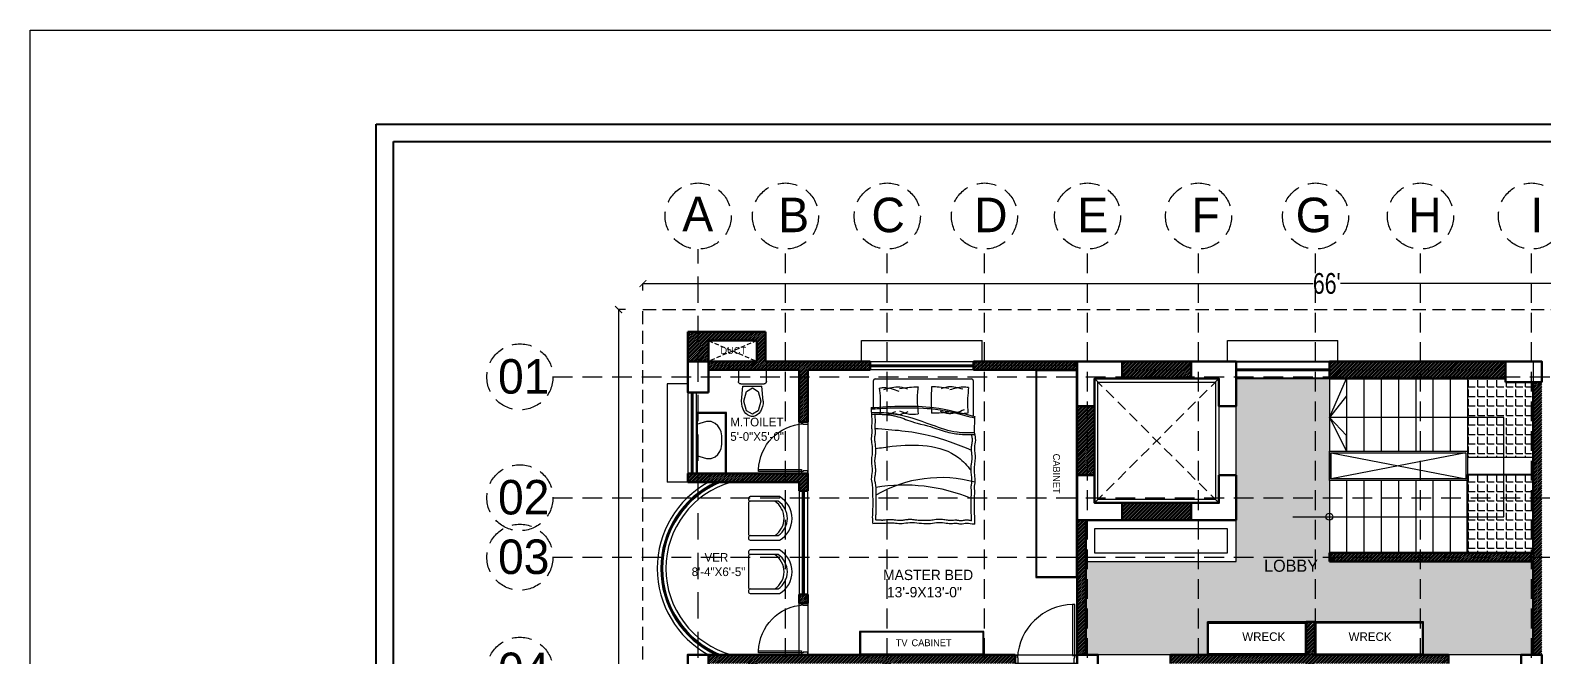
# Model space of a CAD drawing. Header units: inches. Extents: x 23587 to 406221, y -226199 to -75910.
# Drawn here: x 389776 to 390651, y -211624 to -211263 of the extents above; entities that cross this region are included whole.
import ezdxf

# ---------------------------------------------------------------- set-up
doc = ezdxf.new("R2010")
doc.units = ezdxf.units.IN
doc.header["$LTSCALE"] = 25.4
doc.header["$MEASUREMENT"] = 0
doc.header["$PDMODE"] = 34
doc.linetypes.add('DASHED', pattern=[0.75, 0.5, -0.25])
for name, color, linetype, lineweight in [('COLOUM', 1, 'Continuous', 40), ('FIXTURE', 8, 'Continuous', 13), ('Fresh air fan', 250, 'Continuous', 0), ('FUR', 24, 'Continuous', 13), ('J. FURNITURE', 19, 'Continuous', 13), ('RAIL', 22, 'Continuous', 13), ('sill', 252, 'Continuous', 13), ('stair', 139, 'Continuous', 18), ('T-TEXT', 5, 'Continuous', 13), ('wall', 7, 'Continuous', 30)]:
    doc.layers.add(name, color=color, linetype=linetype, lineweight=lineweight)
doc.layers.add('DOOR', color=42, linetype='Continuous')
doc.styles.add('2', font='ARIALN.TTF')
doc.styles.add('Swis 721 LrCn BT', font='swisscl.ttf')
doc.dimstyles.new('WORKING DIM_01', dxfattribs={"dimtxt": 7, "dimasz": 4, "dimexe": 0.03, "dimexo": 0.0125, "dimgap": 0.0125, "dimtad": 0, "dimdec": 0, "dimzin": 0, "dimdsep": 46, "dimlunit": 4, "dimtxsty": 'Swis 721 LrCn BT', "dimblk": 'ARCHTICK', "dimcen": 0.135, "dimdle": 0.03, "dimclrd": 256, "dimclre": 256, "dimclrt": 256, "dimadec": 0, "dimazin": 0, "dimtfac": 1, "dimtdec": 0, "dimtofl": 0, "dimtmove": 2, "dimatfit": 3, "dimldrblk": 'ARCHTICK', "dimfxl": 0, "dimtolj": 1, "dimtzin": 0, "dimlwd": -1, "dimlwe": -1, "dimarcsym": 0})
pattern_1 = [(45, (384967.2853, -207360.6892), (-0.530330086, 0.530330086), [])]
pattern_2 = [(0, (389365.9585, -207360.689), (0, 5.5), [4, -1.5]), (90, (389365.9585, -207360.689), (-5.5, 3e-16), [4, -1.5])]
pattern_3 = [(45, (384971.2853, -207344.2327), (-0.530330086, 0.530330086), [])]

# ---------------------------------------------------------------- blocks, each defined once
blk = doc.blocks.new('VNBVN')
at = {"layer": 'DOOR', "color": 8, "lineweight": 5}
for points in [[(24894.12, -74768.93), (24892.62, -74768.93), (24892.62, -74801.93), (24894.12, -74801.93)], [(24855.62, -74801.93), (24855.62, -74806.93), (24857.62, -74806.93), (24857.62, -74803.43), (24857.12, -74803.43), (24857.12, -74801.93)], [(24895.62, -74801.93), (24895.62, -74806.93), (24893.62, -74806.93), (24893.62, -74803.43), (24894.12, -74803.43), (24894.12, -74801.93)]]:
    blk.add_lwpolyline(points, close=True, dxfattribs=at)
blk.add_arc((24893.65, -74805.51), 36.59, 91.61664, 176.74645, dxfattribs=at)
blk = doc.blocks.new('BVBVC')
at = {"layer": 'FIXTURE'}
for p, q in [((33096.64, 893.61), (33095.47, 891.94)), ((33098.14, 895.01), (33096.64, 893.61)), ((33100.48, 896.08), (33098.14, 895.01)), ((33103.06, 896.03), (33100.48, 896.08)), ((33108.95, 894.33), (33103.06, 896.03)), ((33108.95, 876.33), (33108.95, 894.33)), ((33095.47, 891.94), (33094.65, 890.17)), ((33094.65, 880.48), (33095.47, 878.72)), ((33095.47, 878.72), (33096.64, 877.04)), ((33096.64, 877.04), (33098.14, 875.64)), ((33098.14, 875.64), (33100.48, 874.58)), ((33103.06, 874.63), (33108.95, 876.33)), ((33100.48, 874.58), (33103.06, 874.63))]:
    blk.add_line(p, q, dxfattribs=at)
blk.add_arc((33119.15, 885.33), 24.97, 168.8173, 191.1827, dxfattribs=at)
blk = doc.blocks.new('COM')
at = {"layer": 'FIXTURE', "linetype": 'Continuous'}
for p, q in [((-9.65, 29.96), (8.35, 29.96)), ((-9.65, 22.46), (-9.65, 29.96)), ((8.35, 29.96), (8.35, 22.46)), ((6.85, 20.96), (-8.15, 20.96)), ((-7.65, 9.96), (-6.81, 19.46)), ((5.52, 19.46), (-6.81, 19.46)), ((6.35, 9.96), (5.52, 19.46)), ((-7.65, 9.96), (-7.53, 8.12)), ((-4.37, 16.17), (-6.15, 9.96)), ((-6.15, 9.96), (-4.37, 3.75)), ((-0.65, 18.46), (-4.37, 16.17)), ((3.08, 16.17), (-0.65, 18.46)), ((4.85, 9.96), (3.08, 16.17)), ((3.08, 3.75), (4.85, 9.96)), ((6.23, 8.12), (6.35, 9.96)), ((-7.53, 8.12), (-7.17, 6.34)), ((-7.17, 6.34), (-6.6, 4.69)), ((-6.6, 4.69), (-5.82, 3.22)), ((-5.82, 3.22), (-4.86, 1.98)), ((-4.86, 1.98), (-3.77, 1.01)), ((-4.37, 3.75), (-0.65, 1.46)), ((-3.77, 1.01), (-2.56, 0.34)), ((-2.56, 0.34), (-1.29, 0)), ((-1.29, 0), (0, 0)), ((-0.65, 1.46), (3.08, 3.75)), ((0, 0), (1.27, 0.34)), ((1.27, 0.34), (2.47, 1.01)), ((2.47, 1.01), (3.57, 1.98)), ((3.57, 1.98), (4.53, 3.22)), ((4.53, 3.22), (5.31, 4.69)), ((5.31, 4.69), (5.88, 6.34)), ((5.88, 6.34), (6.23, 8.12))]:
    blk.add_line(p, q, dxfattribs=at)
for centre, start, end in [((-8.15, 22.46), 180, 270), ((6.85, 22.46), 270, 0)]:
    blk.add_arc(centre, 1.5, start, end, dxfattribs=at)
blk = doc.blocks.new('FGHFDHF')
at = {"layer": 'FUR', "color": 253, "lineweight": 5}
for p, q in [((955.15, -4492.06), (955.15, -4476.39)), ((956.1, -4475.44), (989.1, -4475.44)), ((987.2, -4475.44), (1011.99, -4475.44)), ((1012.94, -4476.39), (1012.94, -4497.01))]:
    blk.add_line(p, q, dxfattribs=at)
for centre, radius, start, end in [((956.1, -4476.39), 0.95, 90, 180), ((1011.99, -4476.39), 0.95, 0, 90), ((994.26, -4607.39), 74.77, 74.62827, 120.25371), ((973.25, -4636.83), 99.85, 67.28718, 99.64959)]:
    blk.add_arc(centre, radius, start, end, dxfattribs=at)
for points in [[(958.53, -4480.71), (961.17, -4480.43), (969.81, -4482.53)], [(958.53, -4480.71), (959.07, -4486.67), (958.95, -4495.71)], [(961.2, -4481.62), (970.54, -4480.09), (974.91, -4481.26)], [(970.3, -4481.05), (975.97, -4480.29), (981.07, -4479.96)], [(981.07, -4479.96), (980.59, -4483.29), (981.15, -4495.69)], [(988.86, -4479.96), (988.56, -4488.07), (988.78, -4495.33)], [(998.92, -4481.05), (993.25, -4480.29), (988.86, -4479.96)], [(1006.96, -4481.41), (998.68, -4480.09), (994.31, -4481.26)], [(1010.26, -4480.5), (1006.99, -4480.22), (999.41, -4481.79)], [(1010.26, -4480.5), (1009.72, -4486.67), (1009.84, -4495.35)], [(953.85, -4492.06), (990.03, -4492.03), (1013.99, -4497.29)], [(953.85, -4492.06), (954.05, -4496.42), (954.2, -4500.53), (954.12, -4503.97), (954.27, -4506.04), (953.9, -4509.69), (954.2, -4513.28), (954.35, -4519.34), (953.96, -4522.76), (954.42, -4529.17), (953.91, -4533.48), (954.51, -4537.37), (954.68, -4540.71), (954.64, -4552.34), (954.53, -4556.51), (954.79, -4559.39)], [(953.97, -4494.8), (965.52, -4495.31), (989.03, -4502.05), (1003.61, -4506.17), (1013.8, -4506.55)], [(958.95, -4495.71), (963.65, -4495.92), (968.1, -4494.25)], [(965.42, -4495.48), (970.32, -4495.97), (975.3, -4494.23)], [(970.21, -4493.84), (974.47, -4495.51), (981.15, -4495.69)], [(998.82, -4494.7), (994.74, -4495.15), (988.78, -4495.33)], [(1007.7, -4493.36), (998.9, -4495.61), (993.92, -4494.23)], [(1009.84, -4495.35), (1005.57, -4495.56), (1000.34, -4494.66)], [(1013.96, -4559.4), (1013.82, -4555.04), (1013.72, -4543.93), (1013.83, -4540.48), (1013.71, -4538.41), (1014.12, -4534.77), (1013.87, -4531.17), (1013.79, -4525.11), (1014.22, -4521.7), (1013.85, -4515.29), (1014.4, -4510.98), (1013.85, -4507.09), (1013.72, -4503.75), (1013.82, -4499.11), (1013.84, -4498.08), (1013.99, -4497.29)], [(956.04, -4504.12), (986.93, -4508.02), (1011.93, -4516.66)], [(956.33, -4515.81), (965.94, -4514.49), (1004.34, -4520.97), (1011.76, -4528.47)], [(1013.96, -4559.4), (1013.3, -4559.58), (1009.2, -4559.13), (1005.75, -4559.63), (1003.6, -4559.28), (1000.03, -4559.39), (996.36, -4558.98), (991.63, -4558.86), (986.96, -4559.41), (976.16, -4558.83), (971.74, -4559.33), (967.98, -4559.2), (964.41, -4558.94), (960.05, -4559.27), (957.67, -4559.14), (954.79, -4559.39)]]:
    blk.add_spline(points, degree=3, dxfattribs=at)
for points, knots in [([(953.87, -4492.86), (956.91, -4492.68), (959.92, -4492.49), (968.91, -4492.07), (974.87, -4491.96), (987.19, -4492.51), (989.11, -4492.71), (992.94, -4493.22), (994.85, -4493.54), (1000.58, -4494.65), (1004.38, -4495.58), (1010.05, -4497.06), (1011.91, -4497.56), (1013.78, -4498.07)], [0, 0, 0, 0, 9.44479, 9.44479, 28.334371, 28.334371, 34.525324, 34.525324, 40.716276, 40.716276, 53.09818, 53.09818, 59.167455, 59.167455, 59.167455, 59.167455]), ([(954.02, -4495.95), (954.66, -4495.94), (955.22, -4495.93), (956.92, -4495.91), (958.04, -4495.91), (960.65, -4495.96), (962.12, -4496.04), (964.34, -4496.28), (965.11, -4496.39), (966.63, -4496.67), (967.39, -4496.84), (969.67, -4497.43), (971.19, -4497.91), (975.62, -4499.52), (978.55, -4500.82), (987.59, -4502.73), (989.16, -4503.37), (992.33, -4504.56), (993.94, -4505.11), (996.99, -4506.02), (998.44, -4506.39), (1001.18, -4506.96), (1002.47, -4507.18), (1005.06, -4507.48), (1006.36, -4507.57), (1009.75, -4507.71), (1011.84, -4507.7), (1014.17, -4507.64)], [0, 0, 0, 0, 1.782034, 1.782034, 5.346101, 5.346101, 10.196119, 10.196119, 12.82454, 12.82454, 15.45296, 15.45296, 20.709801, 20.709801, 30.775139, 30.775139, 35.955445, 35.955445, 41.13575, 41.13575, 45.691005, 45.691005, 49.650261, 49.650261, 53.609516, 53.609516, 60.078988, 60.078988, 60.078988, 60.078988]), ([(955.96, -4495.92), (955.98, -4496.87), (955.99, -4497.06), (956.03, -4497.74), (956.06, -4498.24), (956.09, -4499.23), (956.1, -4499.71), (956.1, -4500.5), (956.09, -4500.81), (956.07, -4501.4), (956.05, -4501.69), (956.01, -4502.52), (955.99, -4503.04), (956.01, -4503.73), (956.02, -4503.93), (956.06, -4504.37), (956.08, -4504.6), (956.13, -4505.14), (956.16, -4505.44), (956.17, -4505.96), (956.17, -4506.16), (956.16, -4506.55), (956.15, -4506.74), (956.1, -4507.3), (956.06, -4507.64), (955.97, -4508.33), (955.92, -4508.65), (955.85, -4509.17), (955.83, -4509.37), (955.8, -4509.71), (955.79, -4509.86), (955.79, -4510.33), (955.81, -4510.68), (955.87, -4511.46), (955.93, -4511.9), (956.05, -4512.84), (956.12, -4513.34), (956.23, -4514.35), (956.27, -4514.86), (956.37, -4516.4), (956.39, -4517.43), (956.31, -4518.85), (956.28, -4519.22), (956.19, -4519.96), (956.15, -4520.31), (956.04, -4521.04), (955.99, -4521.41), (955.91, -4522.04), (955.89, -4522.3), (955.86, -4522.75), (955.86, -4522.94), (955.86, -4523.35), (955.87, -4523.55), (955.91, -4524.19), (955.96, -4524.64), (956.12, -4525.86), (956.23, -4526.66), (956.32, -4527.88), (956.33, -4528.26), (956.33, -4528.85), (956.33, -4529.06), (956.29, -4529.7), (956.24, -4530.11), (956.08, -4531.22), (955.95, -4531.87), (955.84, -4532.7), (955.82, -4532.94), (955.81, -4533.34), (955.81, -4533.5), (955.83, -4533.84), (955.84, -4534.02), (955.92, -4534.58), (955.99, -4534.99), (956.17, -4535.87), (956.27, -4536.35), (956.39, -4537.08), (956.42, -4537.31), (956.47, -4537.76), (956.49, -4537.99), (956.54, -4538.65), (956.55, -4539.08), (956.57, -4539.89), (956.58, -4540.27), (956.58, -4541.38), (956.59, -4542.12), (956.59, -4543.62), (956.58, -4544.38), (956.54, -4552.56), (956.52, -4552.97), (956.48, -4553.77), (956.46, -4554.16), (956.42, -4554.97), (956.41, -4555.38), (956.41, -4556.17), (956.43, -4556.56), (956.46, -4557.06), (956.47, -4557.17), (956.47, -4557.28)], [4.978875, 4.978875, 4.978875, 4.978875, 5.579958, 5.579958, 7.128971, 7.128971, 8.556084, 8.556084, 9.447278, 9.447278, 10.338472, 10.338472, 12.12086, 12.12086, 12.894639, 12.894639, 13.668418, 13.668418, 14.503571, 14.503571, 15.001558, 15.001558, 15.499545, 15.499545, 16.495519, 16.495519, 17.564655, 17.564655, 18.292536, 18.292536, 18.900849, 18.900849, 20.192298, 20.192298, 21.675724, 21.675724, 23.192838, 23.192838, 24.709952, 24.709952, 27.744179, 27.744179, 28.804202, 28.804202, 29.864225, 29.864225, 31.092823, 31.092823, 32.047926, 32.047926, 32.815273, 32.815273, 33.58262, 33.58262, 35.117314, 35.117314, 37.547779, 37.547779, 38.580626, 38.580626, 39.140234, 39.140234, 40.25945, 40.25945, 42.367848, 42.367848, 43.307358, 43.307358, 44.028218, 44.028218, 44.749078, 44.749078, 46.190798, 46.190798, 47.632517, 47.632517, 48.262773, 48.262773, 48.893028, 48.893028, 50.153538, 50.153538, 51.319075, 51.319075, 53.650149, 53.650149, 55.981222, 55.981222, 57.240447, 57.240447, 58.499671, 58.499671, 59.872408, 59.872408, 61.240897, 61.240897, 61.619663, 61.619663, 61.619663, 61.619663]), ([(1012.01, -4557.66), (1012.01, -4557.64), (1012.01, -4557.62), (1011.99, -4556.94), (1011.97, -4556.29), (1011.92, -4555.16), (1011.9, -4554.68), (1011.85, -4553.69), (1011.83, -4553.19), (1011.81, -4552.2), (1011.8, -4544.72), (1011.82, -4543.93), (1011.83, -4543.62), (1011.86, -4543.03), (1011.88, -4542.75), (1011.93, -4541.91), (1011.95, -4541.39), (1011.94, -4540.7), (1011.94, -4540.51), (1011.9, -4540.07), (1011.88, -4539.83), (1011.84, -4539.29), (1011.82, -4538.99), (1011.81, -4538.47), (1011.81, -4538.27), (1011.83, -4537.88), (1011.84, -4537.69), (1011.89, -4537.14), (1011.94, -4536.79), (1012.04, -4536.11), (1012.1, -4535.78), (1012.17, -4535.27), (1012.19, -4535.07), (1012.22, -4534.73), (1012.23, -4534.58), (1012.25, -4534.1), (1012.23, -4533.76), (1012.17, -4532.98), (1012.12, -4532.54), (1012.01, -4531.6), (1011.95, -4531.09), (1011.85, -4530.08), (1011.82, -4529.57), (1011.74, -4528.03), (1011.73, -4527), (1011.83, -4525.58), (1011.87, -4525.21), (1011.96, -4524.48), (1012.01, -4524.13), (1012.12, -4523.4), (1012.18, -4523.02), (1012.26, -4522.4), (1012.29, -4522.14), (1012.32, -4521.68), (1012.33, -4521.49), (1012.33, -4521.09), (1012.32, -4520.88), (1012.29, -4520.25), (1012.24, -4519.8), (1012.1, -4518.58), (1012, -4517.77), (1011.93, -4516.55), (1011.92, -4516.18), (1011.93, -4515.58), (1011.93, -4515.37), (1011.98, -4514.73), (1012.03, -4514.32), (1012.21, -4513.22), (1012.34, -4512.56), (1012.46, -4511.73), (1012.48, -4511.49), (1012.5, -4511.1), (1012.51, -4510.94), (1012.49, -4510.6), (1012.48, -4510.42), (1012.41, -4509.86), (1012.34, -4509.45), (1012.23, -4508.86), (1012.23, -4508.66), (1012.2, -4507.68)], [1.890882, 1.890882, 1.890882, 1.890882, 1.960247, 1.960247, 4.030945, 4.030945, 5.579958, 5.579958, 7.128971, 7.128971, 8.556084, 8.556084, 9.447278, 9.447278, 10.338472, 10.338472, 12.12086, 12.12086, 12.894639, 12.894639, 13.668418, 13.668418, 14.503571, 14.503571, 15.001558, 15.001558, 15.499545, 15.499545, 16.495519, 16.495519, 17.564655, 17.564655, 18.292536, 18.292536, 18.900849, 18.900849, 20.192298, 20.192298, 21.675724, 21.675724, 23.192838, 23.192838, 24.709952, 24.709952, 27.744179, 27.744179, 28.804202, 28.804202, 29.864225, 29.864225, 31.092823, 31.092823, 32.047926, 32.047926, 32.815273, 32.815273, 33.58262, 33.58262, 35.117314, 35.117314, 37.547779, 37.547779, 38.580626, 38.580626, 39.140234, 39.140234, 40.25945, 40.25945, 42.367848, 42.367848, 43.307358, 43.307358, 44.028218, 44.028218, 44.749078, 44.749078, 46.190798, 46.190798, 46.680276, 46.680276, 46.680276, 46.680276]), ([(1012.01, -4557.66), (1011.95, -4557.65), (1011.88, -4557.63), (1011.46, -4557.55), (1011.06, -4557.45), (1010.37, -4557.33), (1010.13, -4557.29), (1009.7, -4557.25), (1009.53, -4557.23), (1009.2, -4557.23), (1009.04, -4557.23), (1008.74, -4557.25), (1008.59, -4557.26), (1008.18, -4557.31), (1007.92, -4557.36), (1007.27, -4557.49), (1006.92, -4557.57), (1006.32, -4557.69), (1006.07, -4557.73), (1005.84, -4557.73), (1005.79, -4557.73), (1005.67, -4557.72), (1005.6, -4557.72), (1005.38, -4557.68), (1005.2, -4557.65), (1004.81, -4557.57), (1004.62, -4557.53), (1004.27, -4557.46), (1004.12, -4557.43), (1003.82, -4557.39), (1003.67, -4557.37), (1003.39, -4557.35), (1003.25, -4557.34), (1002.84, -4557.33), (1002.58, -4557.33), (1001.77, -4557.37), (1001.27, -4557.42), (1000.58, -4557.47), (1000.37, -4557.48), (1000.04, -4557.49), (999.92, -4557.49), (999.67, -4557.49), (999.55, -4557.48), (999.16, -4557.45), (998.89, -4557.43), (998.2, -4557.34), (997.76, -4557.27), (996.84, -4557.13), (996.34, -4557.06), (995.35, -4556.95), (994.86, -4556.92), (993.68, -4556.87), (993, -4556.87), (992.02, -4556.92), (991.72, -4556.94), (990.81, -4557.04), (990.22, -4557.13), (989.17, -4557.29), (988.7, -4557.36), (987.89, -4557.46), (987.55, -4557.49), (987, -4557.52), (986.79, -4557.52), (986.34, -4557.5), (986.11, -4557.49), (980.9, -4557.42), (980.4, -4557.35), (979.1, -4557.16), (978.28, -4557.03), (977.06, -4556.94), (976.71, -4556.92), (976.12, -4556.92), (975.89, -4556.93), (975.45, -4556.95), (975.23, -4556.97), (974.59, -4557.04), (974.18, -4557.09), (973.36, -4557.21), (972.95, -4557.27), (972.29, -4557.36), (972.04, -4557.39), (971.57, -4557.44), (971.37, -4557.45), (970.93, -4557.46), (970.72, -4557.47), (970.05, -4557.46), (969.6, -4557.44), (968.54, -4557.36), (967.93, -4557.29), (966.63, -4557.15), (965.95, -4557.08), (964.98, -4557.04), (964.73, -4557.04), (964.16, -4557.04), (963.86, -4557.06), (963.29, -4557.1), (963.01, -4557.13), (962.2, -4557.21), (961.7, -4557.28), (960.99, -4557.34), (960.76, -4557.35), (960.39, -4557.37), (960.25, -4557.37), (959.94, -4557.37), (959.76, -4557.36), (959.38, -4557.34), (959.18, -4557.32), (958.71, -4557.29), (958.44, -4557.27), (957.88, -4557.24), (957.6, -4557.24), (957.05, -4557.25), (956.78, -4557.26), (956.5, -4557.28), (956.49, -4557.28), (956.47, -4557.28)], [2.468295, 2.468295, 2.468295, 2.468295, 2.72176, 2.72176, 3.951616, 3.951616, 4.554057, 4.554057, 4.947685, 4.947685, 5.279448, 5.279448, 5.611211, 5.611211, 6.274736, 6.274736, 7.407159, 7.407159, 8.539581, 8.539581, 8.895906, 8.895906, 9.25223, 9.25223, 9.96488, 9.96488, 10.540138, 10.540138, 10.926568, 10.926568, 11.265437, 11.265437, 11.604305, 11.604305, 12.282043, 12.282043, 13.80513, 13.80513, 14.589285, 14.589285, 15.07888, 15.07888, 15.568475, 15.568475, 16.547664, 16.547664, 17.979548, 17.979548, 19.423334, 19.423334, 20.86712, 20.86712, 22.816137, 22.816137, 23.668334, 23.668334, 25.42301, 25.42301, 26.987851, 26.987851, 28.246059, 28.246059, 29.092679, 29.092679, 29.9393, 29.9393, 31.632541, 31.632541, 34.096495, 34.096495, 35.066902, 35.066902, 35.672463, 35.672463, 36.278023, 36.278023, 37.489145, 37.489145, 38.810083, 38.810083, 39.709316, 39.709316, 40.493116, 40.493116, 41.276917, 41.276917, 42.844517, 42.844517, 44.859637, 44.859637, 46.874757, 46.874757, 47.587839, 47.587839, 48.406198, 48.406198, 49.224558, 49.224558, 50.861277, 50.861277, 51.682262, 51.682262, 52.22872, 52.22872, 52.899541, 52.899541, 53.570363, 53.570363, 54.377246, 54.377246, 55.115182, 55.115182, 55.853119, 55.853119, 55.895222, 55.895222, 55.895222, 55.895222])]:
    blk.add_open_spline(points, degree=3, knots=knots, dxfattribs=at)
blk = doc.blocks.new('BVBV')
at = {"layer": 'J. FURNITURE'}
for p, q in [((-193822.22, -192426.67), (-193822.22, -192443.66)), ((-193819.51, -192427.45), (-193819.51, -192443.66)), ((-193799.63, -192443.66), (-193799.63, -192427.45)), ((-193796.92, -192443.66), (-193796.92, -192426.67)), ((-193818.42, -192444.74), (-193800.72, -192444.74))]:
    blk.add_line(p, q, dxfattribs=at)
for centre, radius, start, end in [((-193809.57, -192434.12), 14.68, 30.51024, 149.48976), ((-193809.57, -192434.12), 11.97, 33.88188, 146.11812), ((-193809.57, -192436.04), 11.97, 33.88188, 146.11812), ((-193820.86, -192443.35), 1.39, 192.68038, 347.31962), ((-193818.42, -192443.66), 1.08, 180, 270), ((-193800.72, -192443.66), 1.08, 270, 0), ((-193798.28, -192443.35), 1.39, 192.68038, 347.31962)]:
    blk.add_arc(centre, radius, start, end, dxfattribs=at)
blk = doc.blocks.new('_ArchTick')
at = {"color": 0, "linetype": 'ByBlock', "const_width": 0.15}
blk.add_lwpolyline([(-0.5, -0.5), (0.5, 0.5)], dxfattribs=at)
blk = doc.blocks.new('*D58')
at = {"layer": 'Defpoints', "color": 0, "lineweight": 13, "ltscale": 0.09, "transparency": 16777216}
for p in [(390922.96, -211409.3), (390130.96, -211424.36), (390922.96, -211424.36)]:
    blk.add_point(p, dxfattribs=at)
at = {"layer": 'Fresh air fan', "linetype": 'Continuous', "ltscale": 0.09, "transparency": 16777216}
for p, q in [((390130.93, -211409.3), (390519.09, -211409.3)), ((390130.96, -211413.3), (390130.96, -211409.27)), ((390922.99, -211409.3), (390534.84, -211409.3)), ((390922.96, -211413.3), (390922.96, -211409.27))]:
    blk.add_line(p, q, dxfattribs=at)
at = {"layer": 'Fresh air fan', "ltscale": 0.09, "transparency": 16777216, "xscale": 4, "yscale": 4, "zscale": 4, "rotation": 180}
blk.add_blockref('_ArchTick', (390130.96, -211409.3), dxfattribs=at)
at = {"layer": 'Fresh air fan', "ltscale": 0.09, "transparency": 16777216, "xscale": 4, "yscale": 4, "zscale": 4}
blk.add_blockref('_ArchTick', (390922.96, -211409.3), dxfattribs=at)
at = {"layer": 'Fresh air fan', "lineweight": 9, "ltscale": 0.09, "transparency": 16777216, "insert": (390526.96, -211409.3), "char_height": 12, "attachment_point": 5, "style": 'Swis 721 LrCn BT'}
blk.add_mtext("\\A1;66'", dxfattribs=at)
blk = doc.blocks.new('*D59')
at = {"layer": 'Defpoints', "color": 0, "lineweight": 13, "ltscale": 0.09, "transparency": 16777216}
for p in [(390130.96, -211424.36), (390116.87, -212084.36), (390130.96, -212084.36)]:
    blk.add_point(p, dxfattribs=at)
at = {"layer": 'Fresh air fan', "linetype": 'Continuous', "ltscale": 0.09, "transparency": 16777216}
for p, q in [((390120.87, -211424.36), (390116.84, -211424.36)), ((390116.87, -211424.33), (390116.87, -211746.5)), ((390116.87, -212084.39), (390116.87, -211762.21)), ((390120.87, -212084.36), (390116.84, -212084.36))]:
    blk.add_line(p, q, dxfattribs=at)
at = {"layer": 'Fresh air fan', "ltscale": 0.09, "transparency": 16777216, "xscale": 4, "yscale": 4, "zscale": 4}
for p, rotation in [((390116.87, -211424.36), 90), ((390116.87, -212084.36), 270)]:
    blk.add_blockref('_ArchTick', p, dxfattribs=dict(at, rotation=rotation))
at = {"layer": 'Fresh air fan', "lineweight": 9, "ltscale": 0.09, "transparency": 16777216, "insert": (390116.87, -211754.36), "char_height": 12, "attachment_point": 5, "rotation": 90, "style": 'Swis 721 LrCn BT'}
blk.add_mtext("\\A1;55'", dxfattribs=at)
blk = doc.blocks.new('SHDFGH')
at = {"layer": 'Fresh air fan', "color": 254, "linetype": 'DASHED', "lineweight": 9, "ltscale": 1.2}
blk.add_line((5191.68, -4745.58), (5191.68, -4028.63), dxfattribs=at)
at = {"layer": 'Fresh air fan', "color": 254, "linetype": 'DASHED', "lineweight": 9, "ltscale": 0.9}
for p, q in [((5242.18, -4745.58), (5242.18, -4028.63)), ((5301.18, -4745.58), (5301.18, -4028.63)), ((5357.43, -4745.58), (5357.43, -4028.63)), ((5417.18, -4745.58), (5417.18, -4028.63)), ((5481.43, -4745.58), (5481.43, -4028.63)), ((5549.18, -4745.58), (5549.18, -4028.63)), ((5609.93, -4745.58), (5609.93, -4028.63)), ((5674.18, -4745.58), (5674.18, -4028.63)), ((5107.56, -4102.67), (5987.06, -4102.67)), ((5107.56, -4172.67), (5987.06, -4172.67)), ((5107.56, -4207.15), (5987.06, -4207.15))]:
    blk.add_line(p, q, dxfattribs=at)
for centre in [(5191.68, -4009.49), (5242.18, -4009.49), (5301.18, -4009.49), (5357.43, -4009.49), (5417.18, -4009.49), (5481.43, -4009.49), (5549.18, -4009.49), (5609.93, -4009.49), (5674.18, -4009.49), (5088.43, -4102.67), (5088.43, -4172.67), (5088.43, -4207.15), (5088.43, -4272.67)]:
    blk.add_circle(centre, 19.14, dxfattribs=at)
at = {"layer": 'Fresh air fan', "color": 250, "lineweight": 25, "ltscale": 0.09, "char_height": 20, "attachment_point": 1, "style": '2'}
for s, insert in [('{\\fCentury Gothic|b0|i0|c0|p34;A}', (5182.51, -3998.26)), ('{\\fCentury Gothic|b0|i0|c0|p34;B}', (5238.07, -3998.85)), ('{\\fCentury Gothic|b0|i0|c0|p34;C}', (5292.01, -3998.85)), ('{\\fCentury Gothic|b0|i0|c0|p34;D}', (5351.49, -3998.85)), ('{\\fCentury Gothic|b0|i0|c0|p34;E}', (5411.24, -3998.85)), ('{\\fCentury Gothic|b0|i0|c0|p34;F}', (5477.34, -3998.85)), ('{\\fCentury Gothic|b0|i0|c0|p34;G}', (5537.7, -3998.85)), ('{\\fCentury Gothic|b0|i0|c0|p34;H}', (5602.84, -3998.85)), ('{\\fCentury Gothic|b0|i0|c0|p34;I}', (5673.55, -3998.85)), ('{\\fCentury Gothic|b0|i0|c0|p34;01}', (5075.77, -4092.39))]:
    blk.add_mtext_dynamic_manual_height_columns(s, width=20, gutter_width=0.5, heights=[0], dxfattribs=dict(at, insert=insert))
at = {"layer": 'Fresh air fan', "color": 254, "lineweight": 25, "ltscale": 0.09, "char_height": 20, "attachment_point": 1, "style": '2'}
for s, width, insert in [('{\\fCentury Gothic|b0|i0|c0|p34;02}', 25.1833, (5075.77, -4162.39)), ('{\\fCentury Gothic|b0|i0|c0|p34;03}', 25.4883, (5075.77, -4196.87)), ('{\\fCentury Gothic|b0|i0|c0|p34;04}', 20, (5075.77, -4262.39))]:
    blk.add_mtext_dynamic_manual_height_columns(s, width=width, gutter_width=0.5, heights=[0], dxfattribs=dict(at, insert=insert))

msp = doc.modelspace()

# ---------------------------------------------------------------- hatches: boundary and pattern name
at = {"layer": 'Fresh air fan', "lineweight": 5, "ltscale": 0.09}
h = msp.add_hatch(dxfattribs=at)
h.set_pattern_fill('ANSI31', color=254, scale=6)
h.set_pattern_definition(pattern_3)
h.paths.add_polyline_path([(390201.96, -211437.36), (390156.96, -211437.36), (390156.96, -211454.36), (390168.96, -211454.36), (390168.96, -211442.36), (390196.96, -211442.36), (390196.96, -211454.36), (390168.96, -211454.36), (390168.96, -211459.36), (390221.46, -211459.36), (390221.46, -211489.36), (390226.46, -211489.36), (390226.46, -211459.36), (390262.46, -211459.36), (390262.46, -211454.36), (390201.96, -211454.36)])
h = msp.add_hatch(dxfattribs=at)
h.set_pattern_fill('ANSI31', color=254, scale=6)
h.set_pattern_definition(pattern_1)
h.paths.add_polyline_path([(390382.46, -211454.36), (390322.46, -211454.36), (390322.46, -211459.36), (390382.46, -211459.36)])
h.paths.add_polyline_path([(390226.46, -211519.36), (390221.46, -211519.36), (390156.96, -211519.36), (390156.96, -211524.36), (390221.46, -211524.36), (390221.46, -211529.36), (390226.46, -211529.36)])
h.paths.add_polyline_path([(390226.46, -211589.36), (390221.46, -211589.36), (390221.46, -211594.36), (390226.46, -211594.36)])
h.paths.add_polyline_path([(390387.46, -211546.36), (390382.46, -211546.36), (390382.46, -211579.52), (390382.46, -211579.52), (390382.46, -211584.52), (390382.46, -211584.52), (390382.46, -211624.36), (390387.46, -211624.36)])
h = msp.add_hatch(dxfattribs=at)
h.set_pattern_fill('ANSI31', color=254, scale=6)
h.set_pattern_definition(pattern_1)
h.paths.add_polyline_path([(390630.46, -211454.36), (390528.46, -211454.36), (390528.46, -211464.36), (390630.46, -211464.36)])
h.paths.add_polyline_path([(390651.46, -211466.36), (390646.46, -211466.36), (390646.46, -211565.35), (390528.46, -211565.35), (390528.46, -211570.33), (390646.46, -211570.33), (390646.46, -211624.36), (390651.46, -211624.36), (390651.46, -211570.33)])
h.paths.add_polyline_path([(390392.46, -211480.36), (390382.46, -211480.36), (390382.46, -211520.36), (390392.46, -211520.36)])
h.paths.add_polyline_path([(390448.46, -211536.36), (390408.46, -211536.36), (390408.46, -211546.36), (390448.46, -211546.36)])
h.paths.add_polyline_path([(390448.46, -211454.36), (390408.46, -211454.36), (390408.46, -211464.36), (390448.46, -211464.36)])
at = {"layer": 'Fresh air fan', "lineweight": 9, "ltscale": 0.09, "true_color": 0x636466}
h = msp.add_hatch(dxfattribs=at)
h.set_pattern_fill('ANGLE', color=251, scale=13)
h.set_pattern_definition([(0, (384967.2853, -207360.6892), (0, 3.575), [2.6, -0.975]), (90, (384967.2853, -207360.6892), (-3.575, 2e-16), [2.6, -0.975])])
h.paths.add_polyline_path([(390387.46, -211570.33), (390474.46, -211570.33), (390474.46, -211464.36), (390528.46, -211464.36), (390528.46, -211570.33), (390646.46, -211570.33), (390646.46, -211624.36), (390583.01, -211624.36), (390583.01, -211605.36), (390457.91, -211605.36), (390457.91, -211624.36), (390387.46, -211624.36)])
at = {"layer": 'Fresh air fan', "lineweight": 5, "ltscale": 0.09}
h = msp.add_hatch(dxfattribs=at)
h.set_pattern_fill('ANGLE', color=253, scale=20)
h.set_pattern_definition(pattern_2)
h.paths.add_polyline_path([(390645.46, -211466.36), (390630.46, -211466.36), (390630.46, -211464.36), (390608.46, -211464.36), (390608.46, -211486.86), (390629.46, -211486.86), (390629.46, -211509.87), (390645.46, -211509.87)])
h.paths.add_polyline_path([(390629.46, -211486.86), (390608.46, -211486.86), (390608.46, -211509.87), (390629.46, -211509.87)], flags=17)
h = msp.add_hatch(dxfattribs=at)
h.set_pattern_fill('ANGLE', color=253, scale=20)
h.set_pattern_definition(pattern_2)
h.paths.add_polyline_path([(390608.46, -211519.87), (390646.46, -211519.87), (390646.46, -211565.35), (390608.46, -211565.35)])
h = msp.add_hatch(dxfattribs=at)
h.set_pattern_fill('ANSI31', color=254, scale=6)
h.set_pattern_definition(pattern_3)
h.paths.add_polyline_path([(390519.96, -211605.36), (390514.96, -211605.36), (390514.96, -211624.36), (390519.96, -211624.36)])
h = msp.add_hatch(dxfattribs=at)
h.set_pattern_fill('ANSI31', color=254, scale=6)
h.set_pattern_definition(pattern_3)
h.paths.add_polyline_path([(390269.96, -211629.36), (390269.96, -211695.36), (390274.96, -211695.36), (390274.96, -211629.36), (390346.46, -211629.36), (390346.46, -211624.36), (390168.96, -211624.36), (390168.96, -211629.36), (390191.96, -211629.36), (390191.96, -211636.36), (390196.96, -211636.36), (390196.96, -211629.36)])
h = msp.add_hatch(dxfattribs=at)
h.set_pattern_fill('ANSI31', color=254, scale=6)
h.set_pattern_definition(pattern_3)
h.paths.add_polyline_path([(390519.96, -211629.36), (390597.46, -211629.36), (390597.46, -211624.36), (390583.01, -211624.36), (390436.46, -211624.36), (390436.46, -211629.36), (390514.96, -211629.36), (390514.96, -211803.36), (390430.46, -211803.36), (390430.46, -211808.36), (390505.96, -211808.36), (390505.96, -211859.32), (390510.96, -211859.32), (390510.96, -211808.36), (390523.96, -211808.36), (390523.96, -211859.32), (390528.96, -211859.32), (390528.96, -211808.36), (390603.46, -211808.36), (390603.46, -211803.36), (390519.96, -211803.36)])

# ---------------------------------------------------------------- linework, layer by layer
at = {"layer": 'COLOUM', "lineweight": 30}
for points in [[(390168.96, -211472.36), (390156.96, -211472.36), (390156.96, -211454.36), (390168.96, -211454.36)], [(390630.46, -211466.36), (390630.46, -211454.36), (390651.46, -211454.36), (390651.46, -211466.36)], [(390168.96, -211642.36), (390156.96, -211642.36), (390156.96, -211624.36), (390168.96, -211624.36)], [(390394.46, -211642.36), (390382.46, -211642.36), (390382.46, -211624.36), (390394.46, -211624.36)], [(390651.46, -211642.36), (390639.46, -211642.36), (390639.46, -211624.36), (390651.46, -211624.36)]]:
    msp.add_lwpolyline(points, close=True, dxfattribs=at)
for points in [[(390382.46, -211454.36), (390408.46, -211454.36), (390408.46, -211464.36), (390392.46, -211464.36), (390392.46, -211480.36), (390382.46, -211480.36), (390382.46, -211454.36)], [(390474.46, -211454.36), (390448.46, -211454.36), (390448.46, -211464.36), (390464.46, -211464.36), (390464.46, -211480.36), (390474.46, -211480.36), (390474.46, -211454.36)], [(390382.46, -211546.36), (390408.46, -211546.36), (390408.46, -211536.36), (390392.46, -211536.36), (390392.46, -211520.36), (390382.46, -211520.36), (390382.46, -211546.36)], [(390474.46, -211546.36), (390448.46, -211546.36), (390448.46, -211536.36), (390464.46, -211536.36), (390464.46, -211520.36), (390474.46, -211520.36), (390474.46, -211546.36)]]:
    msp.add_lwpolyline(points, dxfattribs=at)
at = {"layer": 'Fresh air fan', "color": 140, "linetype": 'DASHED', "lineweight": 5, "ltscale": 0.6}
for p, q in [((390130.96, -211424.36), (390922.96, -211424.36)), ((390130.96, -212084.36), (390130.96, -211424.36))]:
    msp.add_line(p, q, dxfattribs=at)
at = {"layer": 'Fresh air fan', "color": 6, "lineweight": 13, "ltscale": 0.09}
for p, q in [((390257.46, -211454.36), (390257.46, -211442.36)), ((390257.46, -211442.36), (390327.46, -211442.36)), ((390327.46, -211454.36), (390327.46, -211442.36)), ((390469.46, -211454.36), (390469.46, -211442.36)), ((390469.46, -211442.36), (390533.46, -211442.36)), ((390533.46, -211454.36), (390533.46, -211442.36)), ((390156.96, -211467.36), (390144.96, -211467.36)), ((390144.96, -211467.36), (390144.96, -211524.36)), ((390156.96, -211524.36), (390144.96, -211524.36))]:
    msp.add_line(p, q, dxfattribs=at)
at = {"layer": 'Fresh air fan', "color": 5, "lineweight": 9, "ltscale": 0.09}
for p, q in [((390262.46, -211456.36), (390322.46, -211456.36)), ((390262.46, -211456.86), (390322.46, -211456.86)), ((390262.46, -211457.36), (390322.46, -211457.36)), ((390528.46, -211458.86), (390474.46, -211458.86)), ((390528.46, -211459.36), (390474.46, -211459.36)), ((390528.46, -211459.86), (390474.46, -211459.86)), ((390158.96, -211472.36), (390158.96, -211519.36)), ((390159.46, -211472.36), (390159.46, -211519.36)), ((390159.96, -211472.36), (390159.96, -211519.36)), ((390223.46, -211589.36), (390223.46, -211529.36)), ((390223.96, -211589.36), (390223.96, -211529.36)), ((390224.46, -211589.36), (390224.46, -211529.36))]:
    msp.add_line(p, q, dxfattribs=at)
at = {"layer": 'Fresh air fan', "color": 250, "lineweight": 13, "ltscale": 0.09}
for points in [[(389776.17, -211262.53), (391321.51, -211262.53), (391321.51, -215588.66), (389776.17, -215588.66)], [(390382.46, -211454.36), (390646.46, -211454.36), (390646.46, -211624.36), (390382.46, -211624.36)]]:
    msp.add_lwpolyline(points, close=True, dxfattribs=at)
at = {"layer": 'Fresh air fan', "color": 250, "lineweight": 25, "ltscale": 0.09}
for points in [[(389976.52, -211317.05), (391110.21, -211317.05), (391110.21, -212317.66), (389976.52, -212317.66)], [(389986.52, -211327.05), (391100.21, -211327.05), (391100.21, -212307.66), (389986.52, -212307.66)], [(390474.46, -211454.36), (390528.46, -211454.36), (390528.46, -211464.36), (390474.46, -211464.36)], [(390608.46, -211519.87), (390646.46, -211519.87), (390646.46, -211565.35), (390608.46, -211565.35)]]:
    msp.add_lwpolyline(points, close=True, dxfattribs=at)
at = {"layer": 'Fresh air fan', "color": 250, "lineweight": 5, "ltscale": 0.09}
for points in [[(390262.46, -211454.36), (390322.46, -211454.36), (390322.46, -211459.36), (390262.46, -211459.36)], [(390156.96, -211519.36), (390161.96, -211519.36), (390161.96, -211472.36), (390156.96, -211472.36)], [(390161.96, -211519.36), (390179.31, -211519.36), (390179.31, -211484.06), (390161.96, -211484.06)], [(390162.46, -211518.86), (390178.81, -211518.86), (390178.81, -211484.56), (390162.46, -211484.56)], [(390221.46, -211589.36), (390226.46, -211589.36), (390226.46, -211529.36), (390221.46, -211529.36)], [(390474.46, -211546.36), (390387.46, -211546.36), (390387.46, -211570.33), (390474.46, -211570.33)], [(390469.46, -211551.36), (390392.46, -211551.36), (390392.46, -211565.33), (390469.46, -211565.33)]]:
    msp.add_lwpolyline(points, close=True, dxfattribs=at)
at = {"layer": 'Fresh air fan', "color": 30, "lineweight": 9, "ltscale": 0.09}
for points in [[(390358.46, -211579.52), (390382.46, -211579.52), (390382.46, -211459.36), (390358.46, -211459.36)], [(390358.96, -211579.02), (390381.96, -211579.02), (390381.96, -211459.86), (390358.96, -211459.86)], [(390457.91, -211624.36), (390457.91, -211605.36), (390514.96, -211605.36), (390514.96, -211624.36)], [(390458.51, -211623.76), (390458.51, -211605.96), (390514.36, -211605.96), (390514.36, -211623.76)], [(390583.01, -211624.36), (390583.01, -211605.36), (390519.96, -211605.36), (390519.96, -211624.36)], [(390582.41, -211623.76), (390582.41, -211605.96), (390520.56, -211605.96), (390520.56, -211623.76)]]:
    msp.add_lwpolyline(points, close=True, dxfattribs=at)
at = {"layer": 'Fresh air fan', "color": 250, "lineweight": 13, "ltscale": 0.09}
msp.add_lwpolyline([(390387.46, -211570.33), (390474.46, -211570.33), (390474.46, -211464.36), (390528.46, -211464.36), (390528.46, -211570.33), (390646.46, -211570.33), (390646.46, -211624.36), (390583.01, -211624.36), (390583.01, -211605.36), (390457.91, -211605.36), (390457.91, -211624.36), (390387.46, -211624.36), (390387.46, -211570.33)], dxfattribs=at)
at = {"layer": 'Fresh air fan', "color": 250, "lineweight": 9, "ltscale": 0.09}
msp.add_lwpolyline([(390608.46, -211464.36), (390608.46, -211509.87), (390646.46, -211509.87), (390646.46, -211466.36), (390630.46, -211466.36), (390630.46, -211464.36), (390608.46, -211464.36)], dxfattribs=at)
for points in [[(390221.46, -211489.36), (390226.46, -211489.36), (390226.46, -211519.36), (390221.46, -211519.36)], [(390221.46, -211594.36), (390226.46, -211594.36), (390226.46, -211624.36), (390221.46, -211624.36)], [(390346.46, -211624.36), (390382.46, -211624.36), (390382.46, -211629.36), (390346.46, -211629.36)]]:
    msp.add_lwpolyline(points, close=True, dxfattribs=at)
at = {"layer": 'Fresh air fan', "color": 30, "lineweight": 5, "ltscale": 0.09}
for points in [[(390256.46, -211624.36), (390328.46, -211624.36), (390328.46, -211610.85), (390256.46, -211610.85)], [(390256.96, -211623.86), (390327.96, -211623.86), (390327.96, -211611.35), (390256.96, -211611.35)]]:
    msp.add_lwpolyline(points, close=True, dxfattribs=at)
at = {"layer": 'Fresh air fan', "color": 250, "lineweight": 5, "ltscale": 0.09}
for radius, start, end in [(56.96, 118.62828, 241.37172), (51.96, 105.80301, 254.19699)]:
    msp.add_arc((390196.25, -211574.36), radius, start, end, dxfattribs=at)
at = {"layer": 'Fresh air fan', "color": 52, "lineweight": 5, "ltscale": 0.09}
for radius, start, end in [(54.96, 114.53807, 245.46193), (54.46, 113.35926, 246.64074), (53.96, 112.09785, 247.90215)]:
    msp.add_arc((390196.25, -211574.36), radius, start, end, dxfattribs=at)
at = {"layer": 'RAIL', "lineweight": 9}
for points in [[(390608.46, -211523.35), (390528.46, -211523.35), (390528.46, -211506.36), (390608.46, -211506.36)], [(390607.46, -211522.35), (390529.46, -211522.35), (390529.46, -211507.36), (390607.46, -211507.36)]]:
    msp.add_lwpolyline(points, close=True, dxfattribs=at)
at = {"layer": 'sill', "linetype": 'DASHED', "lineweight": 13, "ltscale": 0.2}
for p, q in [((390168.96, -211442.36), (390196.96, -211454.36)), ((390196.96, -211442.36), (390168.96, -211454.36))]:
    msp.add_line(p, q, dxfattribs=at)
at = {"layer": 'sill', "linetype": 'DASHED', "ltscale": 0.5}
for p, q in [((390392.46, -211464.36), (390464.46, -211536.36)), ((390464.46, -211464.36), (390392.46, -211536.36))]:
    msp.add_line(p, q, dxfattribs=at)
at = {"layer": 'sill', "ltscale": 3}
for p, q in [((390464.46, -211480.36), (390464.46, -211520.36)), ((390474.46, -211520.36), (390474.46, -211480.36))]:
    msp.add_line(p, q, dxfattribs=at)
at = {"layer": 'sill', "lineweight": 9, "ltscale": 3}
for p, q in [((390529.46, -211507.36), (390607.46, -211522.35)), ((390607.46, -211507.36), (390529.46, -211522.35))]:
    msp.add_line(p, q, dxfattribs=at)
at = {"layer": 'sill', "ltscale": 3}
msp.add_lwpolyline([(390394.46, -211466.36), (390462.46, -211466.36), (390462.46, -211534.36), (390394.46, -211534.36)], close=True, dxfattribs=at)
at = {"layer": 'stair', "color": 175, "true_color": 0x4554a5}
for p, q in [((390528.46, -211464.36), (390528.46, -211506.36)), ((390608.46, -211464.36), (390608.46, -211506.36)), ((390608.46, -211509.87), (390646.46, -211509.87)), ((390608.46, -211519.87), (390646.46, -211519.87)), ((390528.46, -211523.35), (390528.46, -211565.35)), ((390608.46, -211523.35), (390608.46, -211565.35))]:
    msp.add_line(p, q, dxfattribs=at)
at = {"layer": 'stair', "color": 175, "lineweight": 9, "true_color": 0x4554a5}
for p, q in [((390538.46, -211464.36), (390538.46, -211506.36)), ((390548.46, -211464.36), (390548.46, -211506.36)), ((390558.46, -211464.36), (390558.46, -211506.36)), ((390568.46, -211464.36), (390568.46, -211506.36)), ((390578.46, -211464.36), (390578.46, -211506.36)), ((390588.46, -211464.36), (390588.46, -211506.36)), ((390598.46, -211464.36), (390598.46, -211506.36)), ((390538.46, -211523.35), (390538.46, -211565.35)), ((390548.46, -211523.35), (390548.46, -211565.35)), ((390558.46, -211523.35), (390558.46, -211565.35)), ((390568.46, -211523.35), (390568.46, -211565.35)), ((390578.46, -211523.35), (390578.46, -211565.35)), ((390588.46, -211523.35), (390588.46, -211565.35)), ((390598.46, -211523.35), (390598.46, -211565.35))]:
    msp.add_line(p, q, dxfattribs=at)
at = {"layer": 'T-TEXT', "lineweight": 9, "ltscale": 3}
for points in [[(390528.46, -211486.86), (390538.46, -211464.36), (390538.46, -211474.36), (390528.46, -211486.86)], [(390507.37, -211544.35), (390629.46, -211544.35), (390629.46, -211486.86), (390528.46, -211486.86)], [(390528.46, -211486.86), (390538.46, -211506.36), (390538.46, -211497.38), (390528.46, -211486.86)]]:
    msp.add_lwpolyline(points, dxfattribs=at)
at = {"layer": 'T-TEXT', "ltscale": 3}
msp.add_circle((390528.46, -211544.35), 2, dxfattribs=at)
at = {"layer": 'wall', "lineweight": 30}
for p, q in [((390156.96, -211437.36), (390201.96, -211437.36)), ((390156.96, -211454.36), (390156.96, -211437.36)), ((390168.96, -211442.36), (390196.96, -211442.36)), ((390168.96, -211454.36), (390168.96, -211442.36)), ((390196.96, -211454.36), (390196.96, -211442.36)), ((390201.96, -211454.36), (390201.96, -211437.36)), ((390168.96, -211454.36), (390196.96, -211454.36)), ((390168.96, -211459.36), (390221.46, -211459.36)), ((390201.96, -211454.36), (390262.46, -211454.36)), ((390221.46, -211489.36), (390221.46, -211459.36)), ((390226.46, -211489.36), (390226.46, -211459.36)), ((390226.46, -211459.36), (390262.46, -211459.36)), ((390262.46, -211459.36), (390262.46, -211454.36)), ((390322.46, -211459.36), (390322.46, -211454.36)), ((390322.46, -211454.36), (390382.46, -211454.36)), ((390322.46, -211459.36), (390382.46, -211459.36)), ((390630.46, -211454.36), (390528.46, -211454.36)), ((390528.46, -211464.36), (390528.46, -211454.36)), ((390630.46, -211464.36), (390528.46, -211464.36)), ((390646.46, -211565.35), (390646.46, -211466.36)), ((390221.46, -211489.36), (390226.46, -211489.36)), ((390156.96, -211524.36), (390156.96, -211519.36)), ((390156.96, -211519.36), (390226.46, -211519.36)), ((390226.46, -211529.36), (390226.46, -211519.36)), ((390156.96, -211524.36), (390221.46, -211524.36)), ((390221.46, -211529.36), (390221.46, -211524.36)), ((390221.46, -211529.36), (390226.46, -211529.36)), ((390382.46, -211579.52), (390382.46, -211546.36)), ((390387.46, -211624.36), (390387.46, -211546.36)), ((390646.46, -211565.35), (390528.46, -211565.35)), ((390528.46, -211565.35), (390528.46, -211570.33)), ((390646.46, -211570.33), (390528.46, -211570.33)), ((390646.46, -211624.36), (390646.46, -211570.33)), ((390382.46, -211579.52), (390382.46, -211579.52)), ((390382.46, -211584.52), (390382.46, -211579.52)), ((390221.46, -211594.36), (390221.46, -211589.36)), ((390221.46, -211589.36), (390226.46, -211589.36)), ((390226.46, -211594.36), (390226.46, -211589.36)), ((390382.46, -211624.36), (390382.46, -211584.52)), ((390382.46, -211584.52), (390382.46, -211584.52)), ((390226.46, -211594.36), (390221.46, -211594.36)), ((390346.46, -211624.36), (390168.96, -211624.36)), ((390346.46, -211629.36), (390346.46, -211624.36)), ((390436.46, -211624.36), (390514.96, -211624.36)), ((390436.46, -211624.36), (390436.46, -211629.36)), ((390519.96, -211624.36), (390597.46, -211624.36)), ((390597.46, -211624.36), (390597.46, -211629.36))]:
    msp.add_line(p, q, dxfattribs=at)
at = {"layer": 'wall', "linetype": 'Continuous', "lineweight": 0}
for p, q in [((390601.46, -211570.3), (390601.46, -211570.33)), ((390606.46, -211570.3), (390606.46, -211570.33))]:
    msp.add_line(p, q, dxfattribs=at)
at = {"layer": 'wall', "lineweight": 30}
for points in [[(390408.46, -211454.36), (390448.46, -211454.36), (390448.46, -211464.36), (390408.46, -211464.36)], [(390382.46, -211480.36), (390392.46, -211480.36), (390392.46, -211520.36), (390382.46, -211520.36)], [(390408.46, -211536.36), (390448.46, -211536.36), (390448.46, -211546.36), (390408.46, -211546.36)]]:
    msp.add_lwpolyline(points, close=True, dxfattribs=at)
msp.add_lwpolyline([(390514.96, -211624.36), (390514.96, -211605.36), (390519.96, -211605.36), (390519.96, -211624.36)], dxfattribs=at)

# ---------------------------------------------------------------- block references
at = {"layer": 'DOOR', "extrusion": (0, 0, -1), "xscale": 0.75, "yscale": 0.75, "zscale": -0.75, "rotation": 270}
for p in [(-334121.26, -192847.64), (-334121.26, -192952.64)]:
    msp.add_blockref('VNBVN', p, dxfattribs=at)
at = {"layer": 'DOOR', "extrusion": (0, 0, -1), "xscale": -0.8999999999999999, "yscale": 0.8999999999999999, "zscale": -0.8999999999999999}
msp.add_blockref('VNBVN', (-367976.4, -144303.12), dxfattribs=at)
at = {"layer": 'FIXTURE', "xscale": -0.8999999999941793, "yscale": 0.8999999999941793, "zscale": 0.8999999999941793, "rotation": 5.502838185122982e-07}
msp.add_blockref('COM', (390193.76, -211486.32), dxfattribs=at)
at = {"layer": 'FIXTURE', "rotation": 180}
msp.add_blockref('BVBVC', (423270.91, -210614.66), dxfattribs=at)
at = {"layer": 'Fresh air fan', "color": 30, "lineweight": 5, "ltscale": 0.09}
msp.add_blockref('SHDFGH', (384971.29, -207360.69), dxfattribs=at)
at = {"layer": 'Fresh air fan', "color": 250, "lineweight": 25}
msp.add_blockref('FGHFDHF', (389309.28, -206989.1), dxfattribs=at)
at = {"layer": 'J. FURNITURE', "lineweight": 5, "rotation": 270}
for p in [(582636.76, -405354.94), (582636.76, -405385.84)]:
    msp.add_blockref('BVBV', p, dxfattribs=at)

# ---------------------------------------------------------------- texts
at = {"layer": 'Fresh air fan', "color": 250, "lineweight": 9, "ltscale": 0.09, "attachment_point": 1, "style": '2'}
for s, width, insert, char_height in [('{\\fCentury Gothic|b0|i0|c0|p34;   DUCT}', 55.397, (390171.39, -211446.06), 4), ('{\\fCentury Gothic|b0|i0|c0|p34;   M.TOILET\\P   5\'-0"X5\'-0"}', 55.397, (390175.97, -211487.05), 5), ('{\\fCentury Gothic|b0|i0|c0|p34;       VER\\P   8\'-4"X6\'-5"}', 55.397, (390153.62, -211565.43), 5), ('{\\fCentury Gothic|b0|i0|c0|p34;MASTER BED\\P 13\'-9X13\'-0"}', 65.4873, (390270.04, -211575.08), 6)]:
    msp.add_mtext_dynamic_manual_height_columns(s, width=width, gutter_width=0.5, heights=[0], dxfattribs=dict(at, insert=insert, char_height=char_height))
at = {"layer": 'Fresh air fan', "color": 250, "lineweight": 25, "ltscale": 0.09, "insert": (390372.46, -211507.84), "char_height": 4, "attachment_point": 1, "rotation": 270, "style": '2'}
msp.add_mtext_dynamic_manual_height_columns('{\\fCentury Gothic|b0|i0|c0|p34;CABINET}', width=25.2481, gutter_width=0.5, heights=[7.35], dxfattribs=at)
at = {"layer": 'Fresh air fan', "color": 250, "lineweight": 25, "ltscale": 0.09, "attachment_point": 1, "style": '2'}
for s, insert, char_height in [('{\\fCentury Gothic|b0|i0|c0|p34;LOBBY}', (390490.67, -211569.26), 7), ('{\\fCentury Gothic|b0|i0|c0|p34;WRECK}', (390478.02, -211611.36), 5), ('{\\fCentury Gothic|b0|i0|c0|p34;WRECK}', (390539.6, -211611.36), 5)]:
    msp.add_mtext_dynamic_manual_height_columns(s, width=60.1645, gutter_width=0.5, heights=[7.35], dxfattribs=dict(at, insert=insert, char_height=char_height))
at = {"layer": 'Fresh air fan', "color": 250, "lineweight": 25, "ltscale": 0.09}
note = msp.add_mtext_dynamic_manual_height_columns('{\\fCentury Gothic|b0|i0|c0|p34;TV  }', width=8.6404, gutter_width=0.5, heights=[7.35, 0], dxfattribs=dict(at, insert=(390277.37, -211615.4), char_height=4, attachment_point=1, style='2'))
for column, words in zip(note.columns.linked_columns, ['{\\fCentury Gothic|b0|i0|c0|p34;CABINET}']):
    column.text = words

# ---------------------------------------------------------------- dimensions: what is measured, and where the dimension line sits
at = {"layer": 'Fresh air fan', "color": 250, "lineweight": 9, "ltscale": 0.09}
dim = msp.add_linear_dim(base=(390922.96, -211409.3), p1=(390130.96, -211424.36), p2=(390922.96, -211424.36), dimstyle='WORKING DIM_01', override={"dimtxt": 12, "dimfxl": 4, "dimfxlon": 1}, dxfattribs=at)
dim.commit()
dim.dimension.update_dxf_attribs({"geometry": '*D58', "text_midpoint": (390526.96, -211409.3)})
dim = msp.add_linear_dim(base=(390116.87, -212084.36), p1=(390130.96, -211424.36), p2=(390130.96, -212084.36), angle=90, dimstyle='WORKING DIM_01', override={"dimtxt": 12, "dimfxl": 4, "dimfxlon": 1}, dxfattribs=at)
dim.commit()
dim.dimension.update_dxf_attribs({"geometry": '*D59', "text_midpoint": (390116.87, -211754.36)})

doc.saveas('drawing.dxf')
